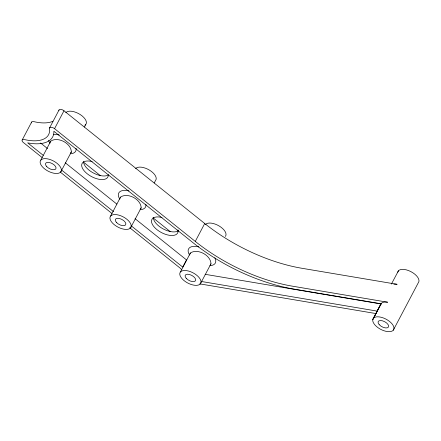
<?xml version="1.0" encoding="UTF-8"?>
<svg xmlns="http://www.w3.org/2000/svg" width="441" height="441" viewBox="0 0 441 441"><rect width="100%" height="100%" fill="white"/><g stroke="black" fill="none" stroke-linecap="round" stroke-linejoin="round"><path stroke-width="0.66" d="M60.698 172.007A11.642 5.75 27.8 0 0 49.072 159.218A11.642 5.75 27.8 0 0 42.501 166.941A11.642 5.75 27.8 0 0 60.698 172.007L71.337 151.936C71.293 143.364 57.754 136.192 50.721 141.186L40.815 160.1M130.514 227.942A11.642 5.75 27.8 0 0 118.888 215.147A11.642 5.75 27.8 0 0 112.317 222.876A11.642 5.75 27.8 0 0 130.514 227.942L141.153 207.871C141.109 199.293 127.57 192.122 120.536 197.121L110.63 216.035M200.33 283.877A11.642 5.75 27.8 0 0 188.704 271.083A11.642 5.75 27.8 0 0 182.133 278.806A11.642 5.75 27.8 0 0 200.33 283.877L210.969 263.806C210.925 255.229 197.386 248.057 190.352 253.051L180.446 271.97M50.324 142.211L50.721 141.186M120.139 198.141L120.536 197.121M189.955 254.077L190.352 253.051M373.406 318.286L381.195 303.513L372.766 319.642L381.195 303.513A11.642 5.75 27.8 0 1 386.79 302.102L387.656 302.223L292.482 286.181A116.402 57.495 27.8 0 1 195.275 241.414L54.557 128.673A3.489 1.725 27.8 0 0 51.106 127.273A3.489 1.725 27.8 0 0 49.502 128.485A35.545 17.557 27.8 0 1 24.509 139.571A3.489 1.725 27.8 0 0 22.105 140.133A3.489 1.725 27.8 0 0 23.362 142.509L42.165 157.569M84.435 126.997L85.714 124.56M154.251 182.932L155.53 180.49A11.642 5.75 27.8 0 0 149.383 170.077A11.642 5.75 27.8 0 0 135.652 168.583M22.21 139.946L31.653 122.036M49.535 128.017L58.978 110.112M54.557 128.673L63.995 110.768A3.489 1.725 27.8 0 0 60.549 109.368A3.489 1.725 27.8 0 0 58.945 110.581M195.275 241.414L204.718 223.51L63.995 110.768M393.289 330.193A11.642 5.75 27.8 0 0 381.663 317.399A11.642 5.75 27.8 0 0 375.093 325.127A11.642 5.75 27.8 0 0 393.289 330.193L418.305 282.742A11.642 5.75 27.8 0 0 410.83 271.59A11.642 5.75 27.8 0 0 397.782 272.191M391.404 284.059L398.427 270.835M70.753 152.862L71.337 151.936M140.569 208.797L141.153 207.871M210.385 264.732L210.969 263.806M381.002 303.766L293.877 289.081A121.06 59.794 27.8 0 1 192.778 242.522L53.874 131.236A40.203 19.856 27.8 0 1 27.673 142.856L43.229 155.32M205.153 274.313L381.338 304.009M201.41 281.485L377.044 311.087M199.773 283.872L376.289 313.623M83.79 162.343L100.416 175.667M152.994 217.788L170.16 231.542M40.583 143.011L47.573 148.606M65.307 162.817L116.843 204.106M135.062 218.703L186.493 259.909L182.717 267.07L131.214 225.809M61.47 169.934L113.508 211.625M60.428 172.205L111.997 213.516M129.726 227.721L180.22 268.178A3.489 1.725 27.8 0 1 181.367 269.512M178.638 230.527A14.547 7.188 27.8 0 1 163.446 229.05A14.547 7.188 27.8 0 1 153.38 217.369M107.632 175.325A14.547 7.188 27.8 0 1 92.516 172.508A14.547 7.188 27.8 0 1 83.564 161.434M177.916 229.866A14.547 7.188 27.8 0 1 167.117 234.821A14.547 7.188 27.8 0 1 151.732 222.848A14.547 7.188 27.8 0 1 161.996 217.479M145.872 204.205A15.132 7.475 27.8 0 1 140.073 209.712M119.792 199.139A15.132 7.475 27.8 0 1 128.981 190.914M214.833 257.814A15.132 7.475 27.8 0 1 209.888 265.647M189.608 255.074A15.132 7.475 27.8 0 1 198.797 246.85M108.21 174.482A14.547 7.188 27.8 0 1 96.728 178.726A14.547 7.188 27.8 0 1 81.861 166.726A14.547 7.188 27.8 0 1 92.18 161.549M76.056 148.275A15.132 7.475 27.8 0 1 70.257 153.782M49.976 143.204A15.132 7.475 27.8 0 1 48.648 140.244M53.344 134.549A15.132 7.475 27.8 0 1 59.166 134.979M204.718 223.51A116.402 57.495 27.8 0 0 301.925 268.277L397.093 284.318L396.233 284.197A11.642 5.75 27.8 0 0 393.868 284.175M31.537 122.94A3.489 1.725 27.8 0 1 33.951 121.661A35.545 17.557 27.8 0 0 52.903 121.292M65.836 112.648A11.642 5.75 27.8 0 1 80.422 114.682A11.642 5.75 27.8 0 1 84.904 125.244M205.467 224.519A11.642 5.75 27.8 0 1 219.199 226.013A11.642 5.75 27.8 0 1 225.345 236.426M116.446 222.429A5.821 2.878 27.8 0 0 125.542 224.965A5.821 2.878 27.8 0 0 119.731 218.571A5.821 2.878 27.8 0 0 116.446 222.429M46.63 166.5A5.821 2.878 27.8 0 0 55.726 169.03A5.821 2.878 27.8 0 0 49.916 162.635A5.821 2.878 27.8 0 0 46.63 166.5M186.262 278.365A5.821 2.878 27.8 0 0 195.357 280.9A5.821 2.878 27.8 0 0 189.547 274.506A5.821 2.878 27.8 0 0 186.262 278.365M379.221 324.681A5.821 2.878 27.8 0 0 388.317 327.216A5.821 2.878 27.8 0 0 382.507 320.822A5.821 2.878 27.8 0 0 379.221 324.681"/></g></svg>
